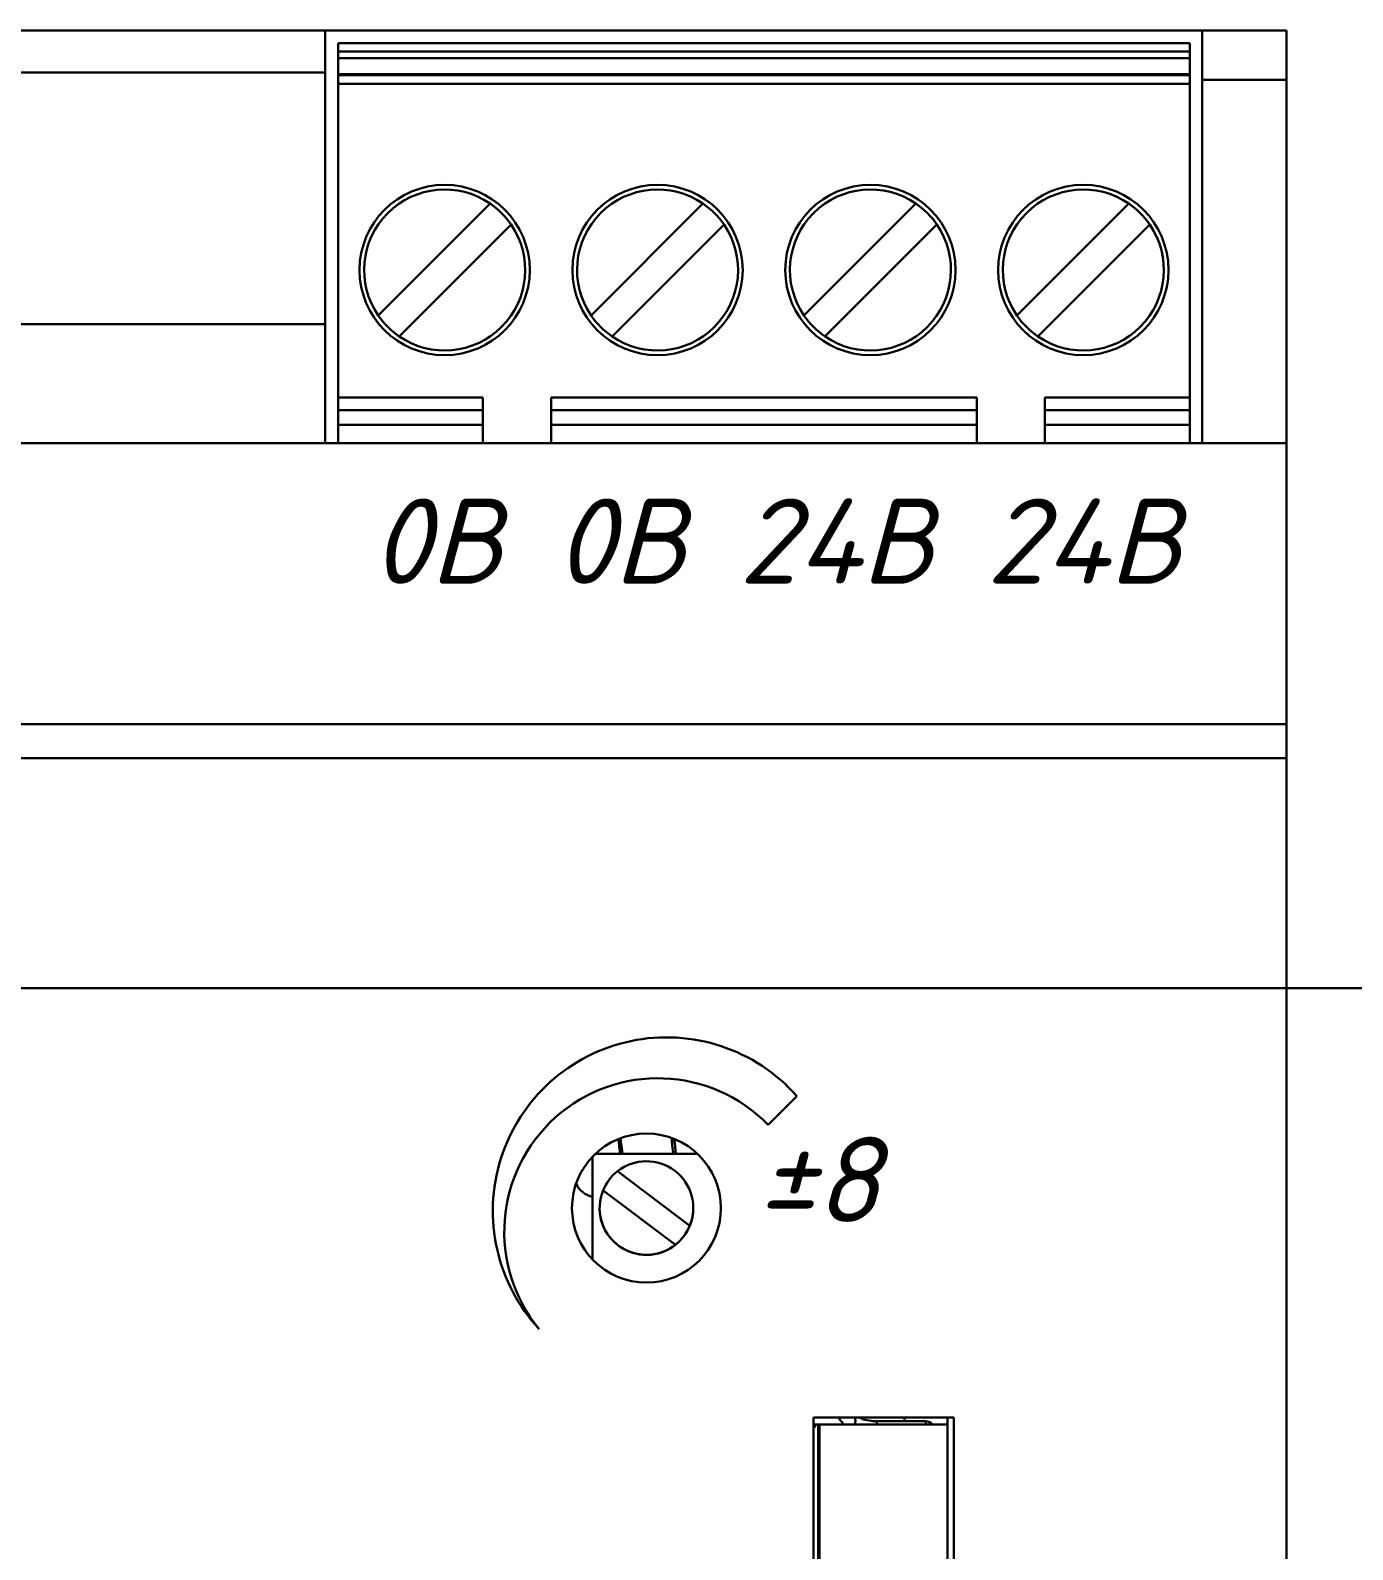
# Model space of a CAD drawing. Header units: millimetres. Extents: x 0 to 53000, y -591 to 24400.
# Drawn here: x 24579.62 to 24610.67, y 2746.8 to 2782.5 of the extents above; entities that cross this region are included whole.
import ezdxf
from ezdxf.enums import TextEntityAlignment as Align

# ---------------------------------------------------------------- set-up
doc = ezdxf.new("R2010")
doc.units = ezdxf.units.MM
doc.layers.add('Основная', color=7, linetype='Continuous', lineweight=30)
doc.styles.add('текст', font='isocpeui.ttf')

# ---------------------------------------------------------------- blocks, each defined once
blk = doc.blocks.new('БП60А')
at = {"layer": 'Основная', "linetype": 'Continuous', "lineweight": 30}
for p, q in [((12.42, 40), (0, 40)), ((12.42, 39.013), (12.42, 40)), ((12.42, 40), (33.02, 40)), ((33.02, 40), (35, 40)), ((33.02, 38.836), (33.02, 40)), ((35, 40), (35, 38.836)), ((12.73, 39.7), (12.73, 39.5)), ((12.73, 39.7), (32.73, 39.7)), ((32.73, 39.5), (32.73, 39.7)), ((12.73, 39.5), (12.73, 39.35)), ((12.73, 39.5), (32.73, 39.5)), ((12.73, 39.35), (12.73, 38.97)), ((32.73, 39.35), (12.73, 39.35)), ((32.73, 39.35), (32.73, 39.5)), ((32.73, 39.35), (32.73, 38.97)), ((1.8, 39.013), (12.42, 39.013)), ((12.42, 39.013), (12.42, 33.1)), ((12.73, 38.945), (12.73, 38.97)), ((32.73, 38.97), (12.73, 38.97)), ((12.73, 38.945), (12.73, 38.745)), ((32.73, 38.945), (12.73, 38.945)), ((32.73, 38.97), (32.73, 38.945)), ((32.73, 38.745), (32.73, 38.945)), ((12.73, 38.745), (12.73, 31.372)), ((12.73, 38.745), (32.73, 38.745)), ((32.73, 38.745), (32.73, 31.372)), ((33.02, 38.836), (33.02, 30.3)), ((35, 38.836), (33.02, 38.836)), ((35, 38.836), (35, 30.3)), ((32.73, 36.865), (32.734, 36.865)), ((32.73, 36.57), (32.734, 36.57)), ((13.668, 33.303), (16.297, 35.932)), ((13.668, 33.303), (16.297, 35.932)), ((16.297, 35.932), (16.297, 35.932)), ((18.668, 33.303), (21.297, 35.932)), ((18.668, 33.303), (21.297, 35.932)), ((21.297, 35.932), (21.297, 35.932)), ((23.668, 33.303), (26.297, 35.932)), ((23.668, 33.303), (26.297, 35.932)), ((26.297, 35.932), (26.297, 35.932)), ((31.297, 35.932), (28.668, 33.303)), ((31.297, 35.932), (28.668, 33.303)), ((31.297, 35.932), (31.297, 35.932)), ((16.792, 35.437), (14.163, 32.808)), ((21.792, 35.437), (19.163, 32.808)), ((26.792, 35.437), (24.163, 32.808)), ((29.163, 32.808), (31.792, 35.437)), ((32.73, 34.318), (32.734, 34.318)), ((12.42, 33.1), (1.8, 33.1)), ((12.42, 33.1), (12.42, 30.3)), ((32.734, 33.048), (32.73, 33.048)), ((32.73, 32.879), (32.734, 32.879)), ((32.73, 32.583), (32.734, 32.583)), ((32.734, 32.301), (32.73, 32.301)), ((32.734, 31.894), (32.73, 31.894)), ((32.73, 31.414), (32.734, 31.414)), ((16.13, 31.372), (12.73, 31.372)), ((12.73, 31.372), (12.73, 31.076)), ((12.73, 31.076), (12.73, 30.732)), ((16.13, 31.076), (12.73, 31.076)), ((16.13, 30.3), (16.13, 31.372)), ((17.73, 31.372), (17.73, 30.3)), ((27.73, 31.372), (17.73, 31.372)), ((17.73, 31.076), (27.73, 31.076)), ((27.73, 30.3), (27.73, 31.372)), ((29.33, 31.372), (29.33, 30.3)), ((32.73, 31.372), (29.33, 31.372)), ((32.73, 31.076), (29.33, 31.076)), ((32.73, 31.076), (32.73, 31.372)), ((32.73, 31.076), (32.73, 30.732)), ((12.73, 30.732), (12.73, 30.3)), ((12.73, 30.732), (16.13, 30.732)), ((17.73, 30.732), (27.73, 30.732)), ((29.33, 30.732), (32.73, 30.732)), ((32.73, 30.3), (32.73, 30.732)), ((12.42, 30.3), (1.8, 30.3)), ((35, 30.3), (12.42, 30.3)), ((35, 30.3), (35, 23.7)), ((35, 23.7), (2, 23.7)), ((35, 23.7), (35, 22.9)), ((2, 22.9), (35, 22.9)), ((35, 22.9), (35, -22.9)), ((20.627, 13.935), (20.66, 13.603)), ((21.174, 13.6), (18.766, 13.6)), ((20.569, 13.89), (20.619, 13.89)), ((18.7, 13.534), (18.7, 11.126)), ((20.988, 11.913), (19.289, 13.194)), ((18.952, 12.746), (20.651, 11.466)), ((18.87, 12.33), (18.87, 12.33)), ((23.89, 7.41), (23.89, 1.61)), ((27.19, 7.41), (23.89, 7.41)), ((23.89, 7.245), (24.002, 7.245)), ((24.002, 1.755), (24.002, 7.245)), ((24.002, 7.245), (24.037, 7.245)), ((27.037, 7.245), (24.037, 7.245)), ((24.037, 7.245), (24.037, 1.755)), ((24.037, 7.245), (24.037, 1.755)), ((24.476, 7.41), (24.606, 7.245)), ((26.53, 7.321), (25.38, 7.321)), ((25.38, 7.245), (25.38, 7.321)), ((26.03, 7.41), (26.03, 7.321)), ((26.53, 7.245), (26.53, 7.321)), ((27.037, 7.245), (27.037, 7.41)), ((27.037, 7.245), (27.037, 1.755)), ((27.037, 1.755), (27.037, 7.245)), ((27.037, 7.245), (27.037, 7.245)), ((27.19, 7.41), (27.19, 1.61))]:
    blk.add_line(p, q, dxfattribs=at)
at = {"layer": 'Основная'}
blk.add_line((22.828, 14.284), (23.503, 14.959), dxfattribs=at)
at = {"layer": 'Основная', "linetype": 'Continuous', "lineweight": 30}
for centre, radius in [((15.23, 34.37), 2), ((20.23, 34.37), 2), ((25.23, 34.37), 2), ((30.23, 34.37), 2), ((19.97, 12.33), 1.75)]:
    blk.add_circle(centre, radius, dxfattribs=at)
for centre, radius, start, end in [((15.23, 34.37), 1.891, 55.6635, 214.3365), ((20.23, 34.37), 1.891, 55.6635, 214.3365), ((25.23, 34.37), 1.891, 55.6635, 214.3365), ((30.23, 34.37), 1.891, 55.6635, 214.3365), ((15.23, 34.37), 1.891, 34.3365, 55.6635), ((20.23, 34.37), 1.891, 34.3365, 55.6635), ((25.23, 34.37), 1.891, 34.3365, 55.6635), ((30.23, 34.37), 1.891, 34.3365, 55.6635), ((15.23, 34.37), 1.891, 235.6635, 34.3365), ((20.23, 34.37), 1.891, 235.6635, 34.3365), ((25.23, 34.37), 1.891, 235.6635, 34.3365), ((30.23, 34.37), 1.891, 235.6635, 34.3365), ((15.23, 34.37), 1.891, 214.3365, 235.6635), ((20.23, 34.37), 1.891, 214.3365, 235.6635), ((25.23, 34.37), 1.891, 214.3365, 235.6635), ((30.23, 34.37), 1.891, 214.3365, 235.6635), ((19.97, 12.33), 1.1, 337.7467, 128.2533), ((19.97, 12.33), 1.1, 128.2533, 157.7467), ((19.97, 12.33), 1.1, 157.7467, 308.2533), ((19.97, 12.33), 1.1, 180, 360), ((19.97, 12.33), 1.1, 308.2533, 337.7467), ((24.507, 7.333), 0.37, 346.2041, 11.9868), ((26.53, 7.121), 0.2, 38.3614, 90)]:
    blk.add_arc(centre, radius, start, end, dxfattribs=at)
at = {"layer": 'Основная'}
for centre, radius, start, end in [((20.442, 12.26), 4.081, 41.3995, 222.9168), ((20.238, 11.773), 3.607, 44.1065, 219.4575)]:
    blk.add_arc(centre, radius, start, end, dxfattribs=at)
at = {"layer": 'Основная', "linetype": 'Continuous', "lineweight": 30}
for points, knots in [([(19.353, 13.6), (19.348, 13.633), (19.335, 13.706), (19.324, 13.85), (19.317, 13.93)], [0, 0, 0, 0, 0.446832, 1, 1, 1, 1]), ([(19.367, 13.944), (19.368, 13.931), (19.381, 13.785), (19.396, 13.689), (19.41, 13.6)], [0, 0, 0, 0, 0.084804, 1, 1, 1, 1]), ([(20.601, 13.623), (20.59, 13.698), (20.576, 13.788), (20.564, 13.949), (20.562, 13.974)], [0, 0, 0, 0, 0.845018, 1, 1, 1, 1]), ([(18.325, 12.898), (18.335, 12.873), (18.357, 12.819), (18.44, 12.726), (18.549, 12.651), (18.63, 12.608), (18.686, 12.597), (18.7, 12.594)], [0, 0, 0, 0, 0.272072, 0.578372, 0.747087, 0.934967, 1, 1, 1, 1]), ([(23.947, 7.188), (23.932, 7.204), (23.914, 7.224), (23.894, 7.234), (23.89, 7.236)], [0, 0, 0, 0, 0.822444, 1, 1, 1, 1]), ([(25.38, 7.321), (25.338, 7.322), (25.224, 7.327), (25.073, 7.358), (24.999, 7.397), (24.974, 7.41)], [0, 0, 0, 0, 0.27482, 0.755063, 1, 1, 1, 1])]:
    blk.add_open_spline(points, degree=3, knots=knots, dxfattribs=at)
at = {"layer": 'Основная', "char_height": 2, "attachment_point": 5, "style": 'текст'}
for s, width, insert in [('0В 0В 24В 24В', 29.635, (23, 28)), ('%%P8', 4.66608, (24, 13))]:
    blk.add_mtext_dynamic_manual_height_columns(s, width=width, gutter_width=200, heights=[4.932], dxfattribs=dict(at, insert=insert))
at = {"layer": 'Основная', "style": 'текст'}
blk.add_attdef('№', text='', height=20, dxfattribs=at).set_placement((16, -52), align=Align.MIDDLE_CENTER)

msp = doc.modelspace()

# ---------------------------------------------------------------- linework, layer by layer
at = {"layer": 'Основная'}
for p, q in [((24567.11543, 2760), (24592.11543, 2760)), ((24592.11543, 2760), (24617.11543, 2760))]:
    msp.add_line(p, q, dxfattribs=at)

# ---------------------------------------------------------------- block references
msp.add_blockref('БП60А', (24574.11543, 2742.5), dxfattribs=at)

doc.saveas('drawing.dxf')
